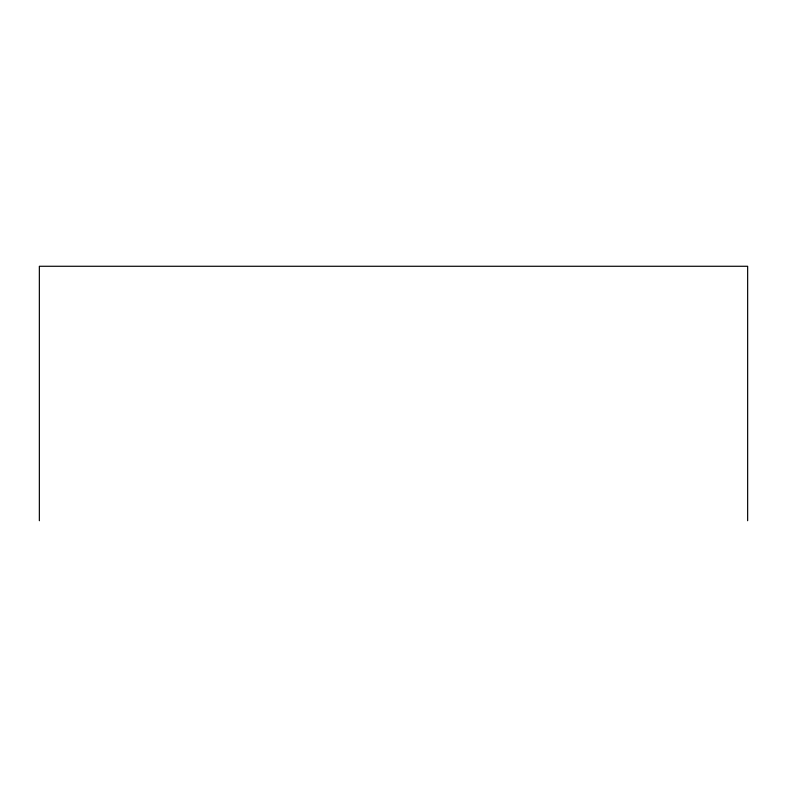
<?xml version="1.0" encoding="UTF-8"?>
<svg xmlns="http://www.w3.org/2000/svg" width="787" height="787" viewBox="0 0 787 787"><rect width="100%" height="100%" fill="white"/><g stroke="black" fill="none" stroke-linecap="round" stroke-linejoin="round"><path stroke-width="1.18" d="M747.65 520.728L747.65 266.272L39.35 266.272L39.35 520.728"/></g></svg>
